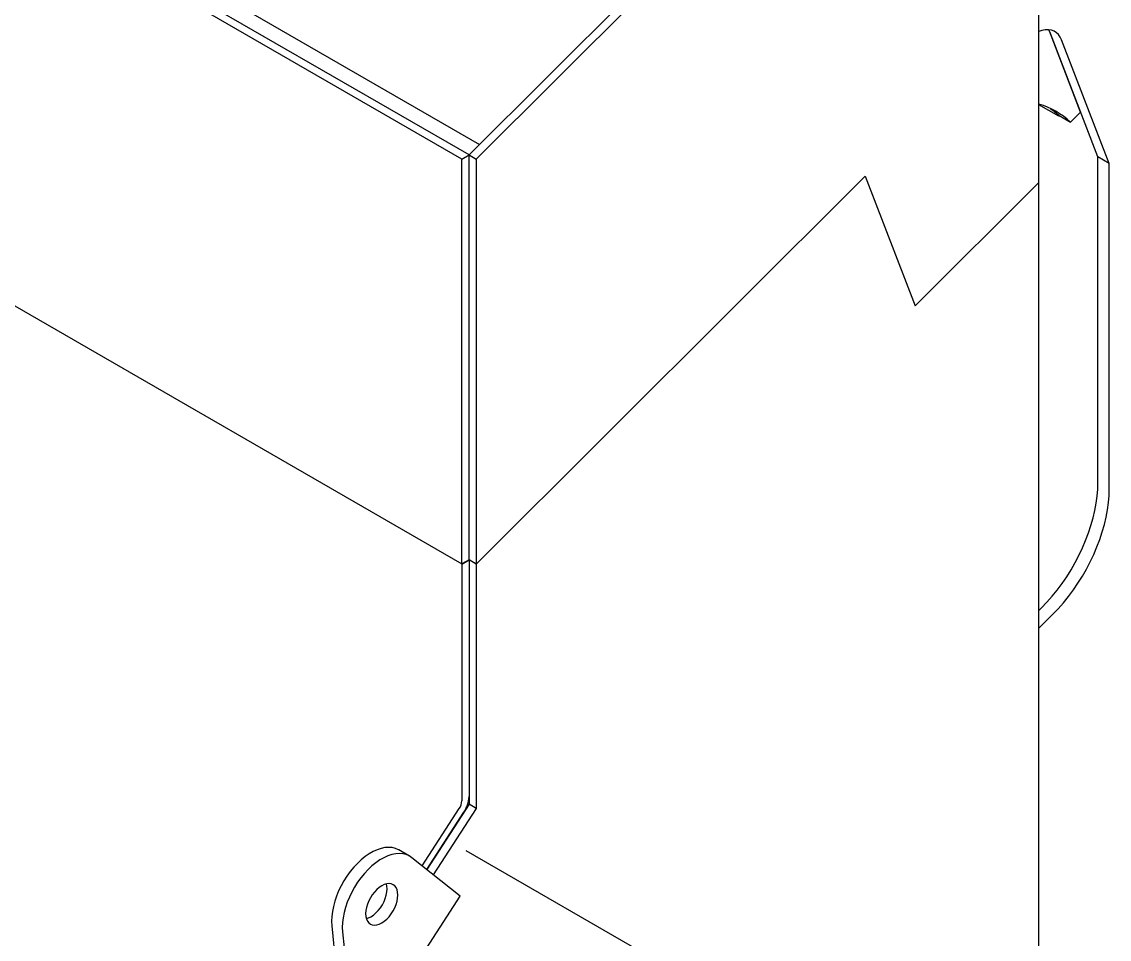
# Model space of a CAD drawing. Header units: millimetres. Extents: x 0 to 55611, y 0 to 32827.
# Drawn here: x 32938 to 33484, y 11208 to 11669 of the extents above; entities that cross this region are included whole.
import ezdxf

# ---------------------------------------------------------------- set-up
doc = ezdxf.new("R2010")
doc.units = ezdxf.units.MM
doc.header["$LTSCALE"] = 10
doc.linetypes.add('SLD-Centrada-trazos-largos', pattern=[19.05, 15.24, -1.27, 1.27, -1.27])
doc.linetypes.add('SLD-Continua', pattern=[0])
doc.layers.add('CHUTE', color=30, linetype='SLD-Continua')
doc.layers.add('EQUIPO', color=30, linetype='SLD-Continua')

msp = doc.modelspace()

# ---------------------------------------------------------------- linework, layer by layer
at = {"color": 7, "linetype": 'SLD-Centrada-trazos-largos'}
msp.add_line((33160.82, 11252.78), (33286.3, 11180.34), dxfattribs=at)
at = {"layer": 'CHUTE', "linetype": 'SLD-Continua', "lineweight": 25}
for p, q in [((33162.43, 11602.36), (31994.29, 12276.71)), ((33158.83, 11600.29), (31990.69, 12274.64)), ((32272.37, 12124.48), (33167.7, 11607.62)), ((31990.68, 12071.2), (33158.82, 11396.85)), ((33162.43, 11602.36), (33445.27, 11884.52)), ((33448.86, 11882.45), (33166.02, 11600.29)), ((33448.86, 11588.49), (33448.86, 11882.45)), ((33158.83, 11600.29), (33162.43, 11602.36)), ((33158.83, 11396.7), (33158.83, 11600.29)), ((33162.43, 11602.36), (33166.02, 11600.29)), ((33162.43, 11398.78), (33162.43, 11602.36)), ((33166.02, 11600.29), (33166.02, 11396.7)), ((33361.53, 11591.75), (33166.02, 11396.7)), ((33361.53, 11591.75), (33386.69, 11526.47)), ((33386.69, 11526.47), (33448.86, 11588.49)), ((33448.86, 10993.89), (33448.86, 11588.49)), ((33162.41, 11398.92), (33158.82, 11396.85)), ((33158.82, 11396.85), (33158.82, 11277.73)), ((33158.83, 11396.7), (33162.43, 11398.78)), ((33162.41, 11398.92), (33162.41, 11279.8)), ((33166.02, 11396.7), (33162.43, 11398.78)), ((33162.43, 11398.78), (33162.43, 11275.96)), ((33166.02, 11396.7), (33166.02, 11273.89)), ((33162.43, 11275.96), (33141.19, 11243.12)), ((33166.02, 11273.89), (33162.43, 11275.96)), ((33138.88, 11244.97), (33157.53, 11273.81)), ((33141.19, 11243.12), (33159.84, 11271.96)), ((33166.02, 11273.89), (33144.44, 11240.53)), ((33132.54, 11249.9), (33127.15, 11253.01)), ((33157.92, 11229.76), (33133.71, 11249.1)), ((33113.9, 11161.68), (33157.92, 11229.76)), ((33093.47, 11214.93), (33097.6, 11173.51)), ((33098.86, 11211.82), (33102.99, 11170.4))]:
    msp.add_line(p, q, dxfattribs=at)
at = {"layer": 'CHUTE', "linetype": 'SLD-Continua', "lineweight": 25, "flags": 128}
for points in [[(33127.15, 11253.01), (33126.94, 11253.13), (33125.42, 11253.79), (33123.78, 11254.19), (33122.02, 11254.32), (33120.17, 11254.19), (33118.25, 11253.8), (33116.27, 11253.14), (33114.26, 11252.23), (33112.24, 11251.08), (33110.23, 11249.69), (33108.25, 11248.09), (33106.32, 11246.28), (33104.46, 11244.29), (33102.69, 11242.14), (33101.04, 11239.85), (33099.5, 11237.45), (33098.11, 11234.95), (33096.88, 11232.39), (33095.81, 11229.8), (33094.93, 11227.19), (33094.24, 11224.6), (33093.74, 11222.05), (33093.44, 11219.57), (33093.35, 11217.19), (33093.47, 11214.93)], [(33133.71, 11249.1), (33132.33, 11250.02), (33130.81, 11250.68), (33129.16, 11251.08), (33127.41, 11251.21), (33125.56, 11251.08), (33123.63, 11250.69), (33121.66, 11250.03), (33119.65, 11249.12), (33117.63, 11247.97), (33115.62, 11246.58), (33113.64, 11244.97), (33111.71, 11243.17), (33109.85, 11241.18), (33108.08, 11239.03), (33106.42, 11236.74), (33104.89, 11234.34), (33103.5, 11231.84), (33102.27, 11229.28), (33101.2, 11226.69), (33100.32, 11224.08), (33099.62, 11221.49), (33099.13, 11218.94), (33098.83, 11216.46), (33098.74, 11214.08), (33098.86, 11211.82)], [(33118.54, 11234.99), (33117.28, 11234.14), (33116.04, 11233.09), (33114.87, 11231.85), (33113.79, 11230.46), (33112.82, 11228.95), (33112, 11227.36), (33111.34, 11225.73), (33110.85, 11224.1), (33110.56, 11222.5), (33110.46, 11220.99), (33110.56, 11219.58), (33110.85, 11218.33), (33111.34, 11217.26), (33112, 11216.39), (33112.82, 11215.75), (33113.79, 11215.36), (33114.87, 11215.22), (33116.04, 11215.34), (33117.28, 11215.71), (33118.54, 11216.32), (33119.8, 11217.16), (33121.04, 11218.22), (33122.21, 11219.46), (33123.29, 11220.85), (33124.25, 11222.35), (33125.08, 11223.94), (33125.74, 11225.57), (33126.23, 11227.21), (33126.52, 11228.8), (33126.62, 11230.32), (33126.52, 11231.72), (33126.23, 11232.97), (33125.74, 11234.05), (33125.08, 11234.91), (33124.25, 11235.55), (33123.29, 11235.95), (33122.21, 11236.09), (33121.04, 11235.97), (33119.8, 11235.6), (33118.54, 11234.99)], [(33110.81, 11218.48), (33111.89, 11218.82), (33113.15, 11219.43), (33114.42, 11220.28), (33115.65, 11221.33), (33116.82, 11222.57), (33117.9, 11223.96), (33118.87, 11225.46), (33119.69, 11227.05), (33120.35, 11228.68), (33120.84, 11230.32), (33121.13, 11231.91), (33121.23, 11233.43), (33121.13, 11234.83), (33120.89, 11235.94)]]:
    msp.add_lwpolyline(points, dxfattribs=at)
at = {"layer": 'CHUTE', "linetype": 'SLD-Continua', "lineweight": 25}
for centre, radius in [((33151.31, 11278.02), 7.52), ((33147.39, 11280.38), 15.03)]:
    msp.add_arc(centre, radius, 325.9491, 357.7864, dxfattribs=at)
at = {"layer": 'EQUIPO', "linetype": 'SLD-Continua', "lineweight": 25}
for p, q in [((33469.75, 11623.92), (33454.09, 11664.57)), ((33478.51, 11601.4), (33454.59, 11663.46)), ((33484.16, 11598.13), (33460.25, 11660.2)), ((33458.76, 11621.91), (33448.86, 11627.63)), ((33458.49, 11622.63), (33458.76, 11621.91)), ((33458.76, 11621.91), (33459.01, 11622.16)), ((33459.03, 11622.14), (33464.69, 11618.87)), ((33464.69, 11618.87), (33469.75, 11623.92)), ((33484.16, 11598.13), (33478.51, 11601.4)), ((33478.52, 11437.87), (33478.51, 11601.4)), ((33484.18, 11434.6), (33484.16, 11598.13)), ((33448.86, 11373.43), (33450.16, 11374.72)), ((33448.86, 11364.52), (33455.81, 11371.45))]:
    msp.add_line(p, q, dxfattribs=at)
at = {"layer": 'EQUIPO', "linetype": 'SLD-Continua', "lineweight": 25, "flags": 128}
for points in [[(33460.25, 11660.2), (33459.56, 11661.64), (33458.68, 11662.86), (33457.63, 11663.84), (33456.42, 11664.58), (33455.07, 11665.06), (33453.6, 11665.27), (33452.02, 11665.21), (33450.37, 11664.88), (33448.86, 11664.36)], [(33454.59, 11663.46), (33453.9, 11664.9), (33453.68, 11665.26)], [(33454.47, 11625.8), (33456.44, 11624.35), (33459.03, 11622.14)], [(33450.16, 11374.72), (33452.87, 11377.55), (33455.5, 11380.54), (33458.04, 11383.68), (33460.48, 11386.96), (33462.8, 11390.35), (33465, 11393.85), (33467.05, 11397.44), (33468.97, 11401.1), (33470.72, 11404.82), (33472.32, 11408.57), (33473.75, 11412.34), (33474.99, 11416.12), (33476.06, 11419.88), (33476.94, 11423.61), (33477.63, 11427.29), (33478.12, 11430.9), (33478.42, 11434.44), (33478.52, 11437.87)], [(33455.81, 11371.45), (33458.53, 11374.28), (33461.16, 11377.27), (33463.7, 11380.41), (33466.14, 11383.69), (33468.46, 11387.09), (33470.65, 11390.59), (33472.71, 11394.18), (33474.62, 11397.84), (33476.38, 11401.55), (33477.98, 11405.3), (33479.4, 11409.08), (33480.65, 11412.85), (33481.72, 11416.61), (33482.6, 11420.34), (33483.29, 11424.02), (33483.78, 11427.64), (33484.08, 11431.17), (33484.18, 11434.6)]]:
    msp.add_lwpolyline(points, dxfattribs=at)
at = {"layer": 'EQUIPO', "linetype": 'SLD-Continua', "lineweight": 25}
msp.add_arc((33437.15, 11589.27), 40.43, 47.0718, 73.1619, dxfattribs=at)

doc.saveas('drawing.dxf')
